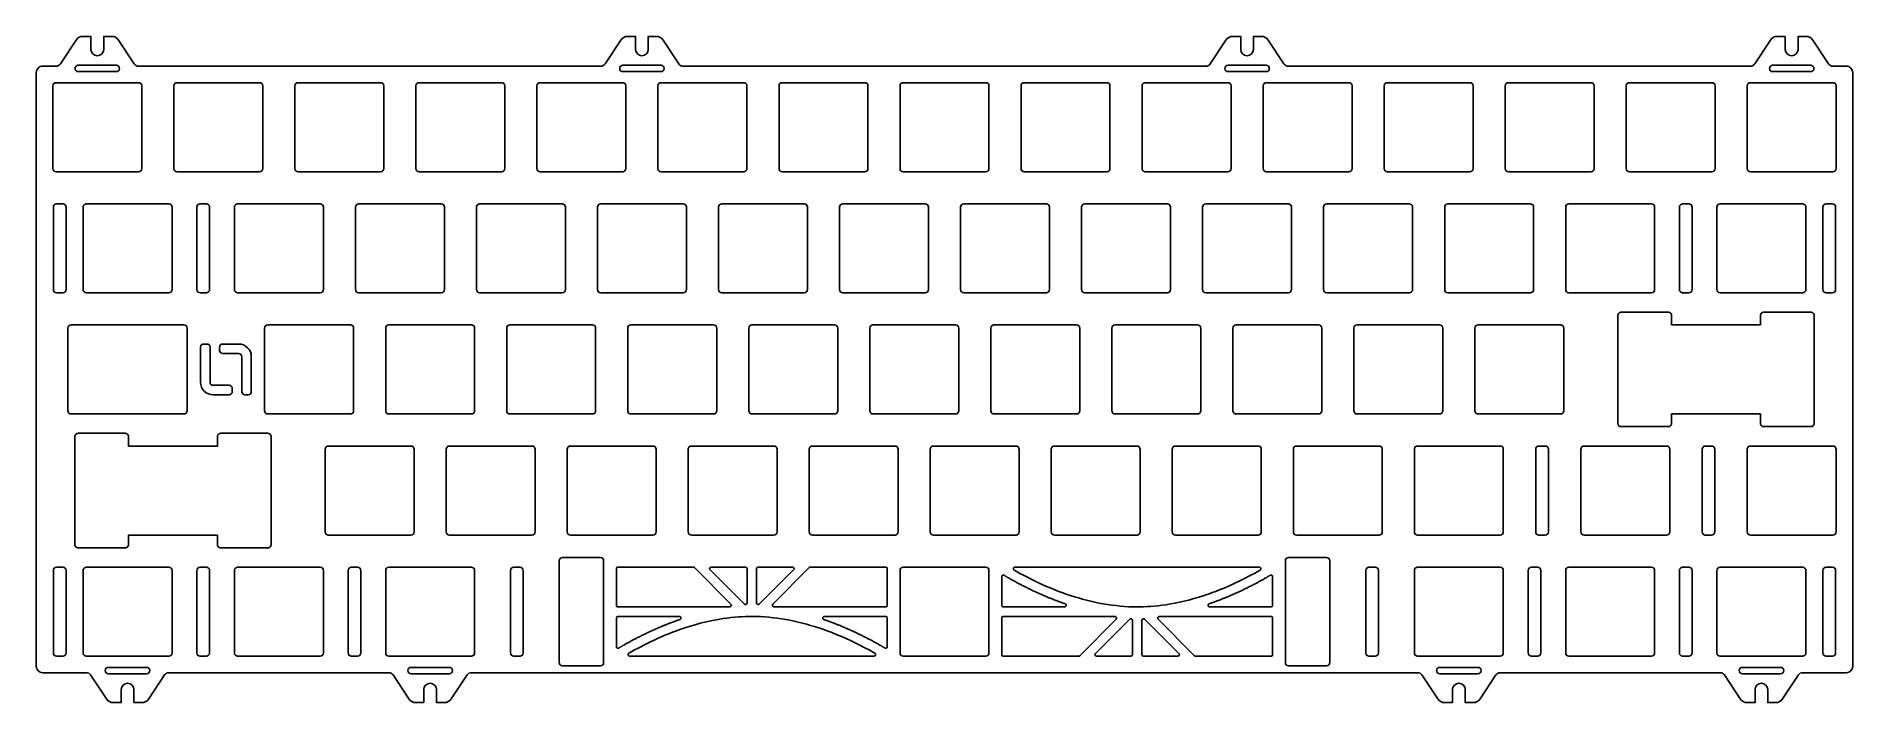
# Model space of a CAD drawing. Header units: millimetres. Extents: x -143 to 143, y -52 to 52.
import ezdxf

# ---------------------------------------------------------------- set-up
doc = ezdxf.new("R2010")
doc.units = ezdxf.units.MM
doc.layers.get('0').update_dxf_attribs({"linetype": 'CONTINUOUS'})

msp = doc.modelspace()

# ---------------------------------------------------------------- linework, layer by layer
for p, q in [((114.44, 7), (128.44, 7)), ((128.44, -7), (114.44, -7)), ((-128.44, -12.05), (-114.44, -12.05)), ((-114.44, -26.05), (-128.44, -26.05)), ((11.09, -31.1), (49.56, -31.1)), ((9, -37.1), (9, -32.6)), ((51.65, -32.6), (51.65, -37.1)), ((-51.65, -43.6), (-51.65, -39.1)), ((-51.4, -38.85), (-41.73, -38.85)), ((-18.92, -38.85), (-9.25, -38.85)), ((-9, -39.1), (-9, -43.6)), ((18.92, -37.35), (9.25, -37.35)), ((51.4, -37.35), (41.73, -37.35)), ((-11.09, -45.1), (-49.56, -45.1))]:
    msp.add_line(p, q)
for points in [[(132.35, 52.39), (131.11, 52.39, 0.251579), (130.02, 51.81), (127.54, 48.06, -0.25158), (126.87, 47.7), (54.1, 47.7, -0.25158), (53.43, 48.06), (50.95, 51.81, 0.251579), (49.87, 52.39), (48.63, 52.39), (48.63, 50.34, -1), (46.63, 50.34), (46.63, 52.39), (45.38, 52.39, 0.251579), (44.3, 51.81), (41.82, 48.06, -0.25158), (41.15, 47.7), (-41.15, 47.7, -0.25158), (-41.82, 48.06), (-44.3, 51.81, 0.251579), (-45.38, 52.39), (-46.62, 52.39), (-46.62, 50.34, -1), (-48.62, 50.34), (-48.62, 52.39), (-49.87, 52.39, 0.251579), (-50.95, 51.81), (-53.43, 48.06, -0.25158), (-54.1, 47.7), (-126.87, 47.7, -0.25158), (-127.54, 48.06), (-130.02, 51.81, 0.251579), (-131.11, 52.39), (-132.35, 52.39), (-132.35, 50.34, -1), (-134.35, 50.34), (-134.35, 52.39), (-135.59, 52.39, 0.251579), (-136.68, 51.81), (-139.16, 48.06, -0.25158), (-139.83, 47.7), (-141.95, 47.7, 0.414214), (-142.95, 46.7), (-142.95, -46.7, 0.414214), (-141.95, -47.7), (-135.08, -47.7, -0.25158), (-134.41, -48.06), (-131.91, -51.83, 0.251579), (-130.83, -52.41), (-129.59, -52.41), (-129.59, -50.36, -1), (-127.59, -50.36), (-127.59, -52.41), (-126.34, -52.41, 0.251579), (-125.26, -51.83), (-122.76, -48.06, -0.25158), (-122.1, -47.7), (-87.45, -47.7, -0.25158), (-86.79, -48.06), (-84.29, -51.83, 0.251579), (-83.21, -52.41), (-81.96, -52.41), (-81.96, -50.36, -1), (-79.96, -50.36), (-79.96, -52.41), (-78.72, -52.41, 0.251579), (-77.64, -51.83), (-75.14, -48.06, -0.25158), (-74.47, -47.7), (74.47, -47.7, -0.25158), (75.14, -48.06), (77.64, -51.83, 0.251579), (78.72, -52.41), (79.96, -52.41), (79.96, -50.36, -1), (81.96, -50.36), (81.96, -52.41), (83.21, -52.41, 0.251579), (84.29, -51.83), (86.79, -48.06, -0.25158), (87.45, -47.7), (122.1, -47.7, -0.25158), (122.76, -48.06), (125.26, -51.83, 0.251579), (126.34, -52.41), (127.59, -52.41), (127.59, -50.36, -1), (129.59, -50.36), (129.59, -52.41), (130.83, -52.41, 0.251579), (131.91, -51.83), (134.41, -48.06, -0.25158), (135.08, -47.7), (141.95, -47.7, 0.414214), (142.95, -46.7), (142.95, 46.7, 0.414214), (141.95, 47.7), (139.83, 47.7, -0.251579), (139.16, 48.06), (136.68, 51.81, 0.251579), (135.59, 52.39), (134.35, 52.39), (134.35, 50.34, -1), (132.35, 50.34)], [(-136.35, 47.84, 1), (-136.35, 46.84), (-130.35, 46.84, 1), (-130.35, 47.84)], [(-44.62, 46.84), (-50.62, 46.84, -1), (-50.62, 47.84), (-44.62, 47.84, -1)], [(50.63, 46.84), (44.63, 46.84, -1), (44.63, 47.84), (50.63, 47.84, -1)], [(130.35, 47.84, 1), (130.35, 46.84), (136.35, 46.84, 1), (136.35, 47.84)], [(-139.85, 45.1, 0.414214), (-140.35, 44.6), (-140.35, 31.6, 0.414214), (-139.85, 31.1), (-126.85, 31.1, 0.414214), (-126.35, 31.6), (-126.35, 44.6, 0.414214), (-126.85, 45.1)], [(-121.3, 31.6), (-121.3, 44.6, -0.414214), (-120.8, 45.1), (-107.8, 45.1, -0.414214), (-107.3, 44.6), (-107.3, 31.6, -0.414214), (-107.8, 31.1), (-120.8, 31.1, -0.414214)], [(-88.25, 44.6, 0.414214), (-88.75, 45.1), (-101.75, 45.1, 0.414214), (-102.25, 44.6), (-102.25, 31.6, 0.414214), (-101.75, 31.1), (-88.75, 31.1, 0.414214), (-88.25, 31.6)], [(-69.7, 31.1, 0.414214), (-69.2, 31.6), (-69.2, 44.6, 0.414214), (-69.7, 45.1), (-82.7, 45.1, 0.414214), (-83.2, 44.6), (-83.2, 31.6, 0.414214), (-82.7, 31.1)], [(-50.15, 44.6), (-50.15, 31.6, -0.414214), (-50.65, 31.1), (-63.65, 31.1, -0.414214), (-64.15, 31.6), (-64.15, 44.6, -0.414214), (-63.65, 45.1), (-50.65, 45.1, -0.414214)], [(-45.1, 31.6, 0.414214), (-44.6, 31.1), (-31.6, 31.1, 0.414214), (-31.1, 31.6), (-31.1, 44.6, 0.414214), (-31.6, 45.1), (-44.6, 45.1, 0.414214), (-45.1, 44.6)], [(-25.55, 45.1, 0.414214), (-26.05, 44.6), (-26.05, 31.6, 0.414214), (-25.55, 31.1), (-12.55, 31.1, 0.414214), (-12.05, 31.6), (-12.05, 44.6, 0.414214), (-12.55, 45.1)], [(-6.5, 45.1, 0.414214), (-7, 44.6), (-7, 31.6, 0.414214), (-6.5, 31.1), (6.5, 31.1, 0.414214), (7, 31.6), (7, 44.6, 0.414214), (6.5, 45.1)], [(12.05, 31.6), (12.05, 44.6, -0.414214), (12.55, 45.1), (25.55, 45.1, -0.414214), (26.05, 44.6), (26.05, 31.6, -0.414214), (25.55, 31.1), (12.55, 31.1, -0.414214)], [(31.6, 45.1), (44.6, 45.1, -0.414214), (45.1, 44.6), (45.1, 31.6, -0.414214), (44.6, 31.1), (31.6, 31.1, -0.414214), (31.1, 31.6), (31.1, 44.6, -0.414214)], [(50.65, 45.1, 0.414214), (50.15, 44.6), (50.15, 31.6, 0.414214), (50.65, 31.1), (63.65, 31.1, 0.414214), (64.15, 31.6), (64.15, 44.6, 0.414214), (63.65, 45.1)], [(82.7, 31.1), (69.7, 31.1, -0.414214), (69.2, 31.6), (69.2, 44.6, -0.414214), (69.7, 45.1), (82.7, 45.1, -0.414214), (83.2, 44.6), (83.2, 31.6, -0.414214)], [(101.75, 31.1, 0.414214), (102.25, 31.6), (102.25, 44.6, 0.414214), (101.75, 45.1), (88.75, 45.1, 0.414214), (88.25, 44.6), (88.25, 31.6, 0.414214), (88.75, 31.1)], [(107.3, 31.6, 0.414214), (107.8, 31.1), (120.8, 31.1, 0.414214), (121.3, 31.6), (121.3, 44.6, 0.414214), (120.8, 45.1), (107.8, 45.1, 0.414214), (107.3, 44.6)], [(140.35, 44.6, 0.414214), (139.85, 45.1), (126.85, 45.1, 0.414214), (126.35, 44.6), (126.35, 31.6, 0.414214), (126.85, 31.1), (139.85, 31.1, 0.414214), (140.35, 31.6)], [(-138.27, 25.55), (-138.27, 12.55, -0.414214), (-138.77, 12.05), (-139.77, 12.05, -0.414214), (-140.27, 12.55), (-140.27, 25.55, -0.414214), (-139.77, 26.05), (-138.77, 26.05, -0.414214)], [(-135.09, 26.05, 0.414214), (-135.59, 25.55), (-135.59, 12.55, 0.414214), (-135.09, 12.05), (-122.09, 12.05, 0.414214), (-121.59, 12.55), (-121.59, 25.55, 0.414214), (-122.09, 26.05)], [(-116.18, 12.05), (-117.18, 12.05, -0.414214), (-117.68, 12.55), (-117.68, 25.55, -0.414214), (-117.18, 26.05), (-116.18, 26.05, -0.414214), (-115.68, 25.55), (-115.68, 12.55, -0.414214)], [(-98.27, 12.05), (-111.27, 12.05, -0.414214), (-111.77, 12.55), (-111.77, 25.55, -0.414214), (-111.27, 26.05), (-98.27, 26.05, -0.414214), (-97.77, 25.55), (-97.77, 12.55, -0.414214)], [(-79.22, 12.05, 0.414214), (-78.72, 12.55), (-78.72, 25.55, 0.414214), (-79.22, 26.05), (-92.22, 26.05, 0.414214), (-92.72, 25.55), (-92.72, 12.55, 0.414214), (-92.22, 12.05)], [(-73.67, 12.55, 0.414214), (-73.17, 12.05), (-60.17, 12.05, 0.414214), (-59.67, 12.55), (-59.67, 25.55, 0.414214), (-60.17, 26.05), (-73.17, 26.05, 0.414214), (-73.67, 25.55)], [(-54.62, 12.55), (-54.62, 25.55, -0.414214), (-54.12, 26.05), (-41.12, 26.05, -0.414214), (-40.62, 25.55), (-40.62, 12.55, -0.414214), (-41.12, 12.05), (-54.12, 12.05, -0.414214)], [(-35.07, 26.05, 0.414214), (-35.57, 25.55), (-35.57, 12.55, 0.414214), (-35.07, 12.05), (-22.07, 12.05, 0.414214), (-21.57, 12.55), (-21.57, 25.55, 0.414214), (-22.07, 26.05)], [(-3.02, 12.05, 0.414214), (-2.52, 12.55), (-2.52, 25.55, 0.414214), (-3.02, 26.05), (-16.02, 26.05, 0.414214), (-16.52, 25.55), (-16.52, 12.55, 0.414214), (-16.02, 12.05)], [(2.53, 12.55, 0.414214), (3.03, 12.05), (16.03, 12.05, 0.414214), (16.53, 12.55), (16.53, 25.55, 0.414214), (16.03, 26.05), (3.03, 26.05, 0.414214), (2.53, 25.55)], [(35.08, 12.05), (22.08, 12.05, -0.414214), (21.58, 12.55), (21.58, 25.55, -0.414214), (22.08, 26.05), (35.08, 26.05, -0.414214), (35.58, 25.55), (35.58, 12.55, -0.414214)], [(41.13, 26.05), (54.13, 26.05, -0.414214), (54.63, 25.55), (54.63, 12.55, -0.414214), (54.13, 12.05), (41.13, 12.05, -0.414214), (40.63, 12.55), (40.63, 25.55, -0.414214)], [(73.18, 12.05), (60.18, 12.05, -0.414214), (59.68, 12.55), (59.68, 25.55, -0.414214), (60.18, 26.05), (73.18, 26.05, -0.414214), (73.68, 25.55), (73.68, 12.55, -0.414214)], [(78.73, 12.55, 0.414214), (79.23, 12.05), (92.23, 12.05, 0.414214), (92.73, 12.55), (92.73, 25.55, 0.414214), (92.23, 26.05), (79.23, 26.05, 0.414214), (78.73, 25.55)], [(111.28, 12.05), (98.28, 12.05, -0.414214), (97.78, 12.55), (97.78, 25.55, -0.414214), (98.28, 26.05), (111.28, 26.05, -0.414214), (111.78, 25.55), (111.78, 12.55, -0.414214)], [(117.68, 25.55), (117.68, 12.55, -0.414214), (117.18, 12.05), (116.18, 12.05, -0.414214), (115.68, 12.55), (115.68, 25.55, -0.414214), (116.18, 26.05), (117.18, 26.05, -0.414214)], [(135.09, 12.05, 0.414214), (135.59, 12.55), (135.59, 25.55, 0.414214), (135.09, 26.05), (122.09, 26.05, 0.414214), (121.59, 25.55), (121.59, 12.55, 0.414214), (122.09, 12.05)], [(140.27, 25.55, 0.414214), (139.77, 26.05), (138.77, 26.05, 0.414214), (138.27, 25.55), (138.27, 12.55, 0.414214), (138.77, 12.05), (139.77, 12.05, 0.414214), (140.27, 12.55)], [(-119.21, 6.5, 0.414214), (-119.71, 7), (-137.47, 7, 0.414214), (-137.97, 6.5), (-137.97, -6.5, 0.414214), (-137.47, -7), (-119.71, -7, 0.414214), (-119.21, -6.5)], [(-106.51, 7, 0.414214), (-107.01, 6.5), (-107.01, -6.5, 0.414214), (-106.51, -7), (-93.51, -7, 0.414214), (-93.01, -6.5), (-93.01, 6.5, 0.414214), (-93.51, 7)], [(-74.46, -7), (-87.46, -7, -0.414214), (-87.96, -6.5), (-87.96, 6.5, -0.414214), (-87.46, 7), (-74.46, 7, -0.414214), (-73.96, 6.5), (-73.96, -6.5, -0.414214)], [(-55.41, -7), (-68.41, -7, -0.414214), (-68.91, -6.5), (-68.91, 6.5, -0.414214), (-68.41, 7), (-55.41, 7, -0.414214), (-54.91, 6.5), (-54.91, -6.5, -0.414214)], [(-35.86, 6.5, 0.414214), (-36.36, 7), (-49.36, 7, 0.414214), (-49.86, 6.5), (-49.86, -6.5, 0.414214), (-49.36, -7), (-36.36, -7, 0.414214), (-35.86, -6.5)], [(-17.31, -7), (-30.31, -7, -0.414214), (-30.81, -6.5), (-30.81, 6.5, -0.414214), (-30.31, 7), (-17.31, 7, -0.414214), (-16.81, 6.5), (-16.81, -6.5, -0.414214)], [(1.74, -7), (-11.26, -7, -0.414214), (-11.76, -6.5), (-11.76, 6.5, -0.414214), (-11.26, 7), (1.74, 7, -0.414214), (2.24, 6.5), (2.24, -6.5, -0.414214)], [(7.29, -6.5, 0.414214), (7.79, -7), (20.79, -7, 0.414214), (21.29, -6.5), (21.29, 6.5, 0.414214), (20.79, 7), (7.79, 7, 0.414214), (7.29, 6.5)], [(26.84, 7, 0.414214), (26.34, 6.5), (26.34, -6.5, 0.414214), (26.84, -7), (39.84, -7, 0.414214), (40.34, -6.5), (40.34, 6.5, 0.414214), (39.84, 7)], [(45.89, 7), (58.89, 7, -0.414214), (59.39, 6.5), (59.39, -6.5, -0.414214), (58.89, -7), (45.89, -7, -0.414214), (45.39, -6.5), (45.39, 6.5, -0.414214)], [(77.94, -7), (64.94, -7, -0.414214), (64.44, -6.5), (64.44, 6.5, -0.414214), (64.94, 7), (77.94, 7, -0.414214), (78.44, 6.5), (78.44, -6.5, -0.414214)], [(83.99, 7, 0.414214), (83.49, 6.5), (83.49, -6.5, 0.414214), (83.99, -7), (96.99, -7, 0.414214), (97.49, -6.5), (97.49, 6.5, 0.414214), (96.99, 7)], [(-112.61, -4, 0.414214), (-112.11, -3.5), (-112.11, -3, 0.414214), (-112.61, -2.5), (-115.11, -2.5, -0.414214), (-115.61, -2), (-115.61, 3.5, 0.414214), (-116.11, 4), (-116.61, 4, 0.414214), (-117.11, 3.5), (-117.11, -2, 0.414214), (-115.11, -4)], [(-109.61, -4), (-110.11, -4, -0.414214), (-110.61, -3.5), (-110.61, 2, 0.414214), (-111.11, 2.5), (-113.61, 2.5, -0.414214), (-114.11, 3), (-114.11, 3.5, -0.414214), (-113.61, 4), (-111.11, 4, -0.414214), (-109.11, 2), (-109.11, -3.5, -0.414214)], [(-97.49, -25.55), (-97.49, -12.55, -0.414214), (-96.99, -12.05), (-83.99, -12.05, -0.414214), (-83.49, -12.55), (-83.49, -25.55, -0.414214), (-83.99, -26.05), (-96.99, -26.05, -0.414214)], [(-64.94, -26.05, 0.414214), (-64.44, -25.55), (-64.44, -12.55, 0.414214), (-64.94, -12.05), (-77.94, -12.05, 0.414214), (-78.44, -12.55), (-78.44, -25.55, 0.414214), (-77.94, -26.05)], [(-45.39, -12.55, 0.414214), (-45.89, -12.05), (-58.89, -12.05, 0.414214), (-59.39, -12.55), (-59.39, -25.55, 0.414214), (-58.89, -26.05), (-45.89, -26.05, 0.414214), (-45.39, -25.55)], [(-39.84, -12.05), (-26.84, -12.05, -0.414214), (-26.34, -12.55), (-26.34, -25.55, -0.414214), (-26.84, -26.05), (-39.84, -26.05, -0.414214), (-40.34, -25.55), (-40.34, -12.55, -0.414214)], [(-20.79, -12.05), (-7.79, -12.05, -0.414214), (-7.29, -12.55), (-7.29, -25.55, -0.414214), (-7.79, -26.05), (-20.79, -26.05, -0.414214), (-21.29, -25.55), (-21.29, -12.55, -0.414214)], [(11.26, -26.05), (-1.74, -26.05, -0.414214), (-2.24, -25.55), (-2.24, -12.55, -0.414214), (-1.74, -12.05), (11.26, -12.05, -0.414214), (11.76, -12.55), (11.76, -25.55, -0.414214)], [(30.81, -12.55, 0.414214), (30.31, -12.05), (17.31, -12.05, 0.414214), (16.81, -12.55), (16.81, -25.55, 0.414214), (17.31, -26.05), (30.31, -26.05, 0.414214), (30.81, -25.55)], [(49.36, -26.05, 0.414214), (49.86, -25.55), (49.86, -12.55, 0.414214), (49.36, -12.05), (36.36, -12.05, 0.414214), (35.86, -12.55), (35.86, -25.55, 0.414214), (36.36, -26.05)], [(55.41, -12.05, 0.414214), (54.91, -12.55), (54.91, -25.55, 0.414214), (55.41, -26.05), (68.41, -26.05, 0.414214), (68.91, -25.55), (68.91, -12.55, 0.414214), (68.41, -12.05)], [(87.96, -12.55), (87.96, -25.55, -0.414214), (87.46, -26.05), (74.46, -26.05, -0.414214), (73.96, -25.55), (73.96, -12.55, -0.414214), (74.46, -12.05), (87.46, -12.05, -0.414214)], [(95.06, -12.55, 0.414214), (94.56, -12.05), (93.56, -12.05, 0.414214), (93.06, -12.55), (93.06, -25.55, 0.414214), (93.56, -26.05), (94.56, -26.05, 0.414214), (95.06, -25.55)], [(100.66, -12.05, 0.414214), (100.16, -12.55), (100.16, -25.55, 0.414214), (100.66, -26.05), (113.66, -26.05, 0.414214), (114.16, -25.55), (114.16, -12.55, 0.414214), (113.66, -12.05)], [(121.25, -12.55, 0.414214), (120.75, -12.05), (119.75, -12.05, 0.414214), (119.25, -12.55), (119.25, -25.55, 0.414214), (119.75, -26.05), (120.75, -26.05, 0.414214), (121.25, -25.55)], [(140.35, -12.55, 0.414214), (139.85, -12.05), (126.85, -12.05, 0.414214), (126.35, -12.55), (126.35, -25.55, 0.414214), (126.85, -26.05), (139.85, -26.05, 0.414214), (140.35, -25.55)], [(-140.27, -44.6), (-140.27, -31.6, -0.414214), (-139.77, -31.1), (-138.77, -31.1, -0.414214), (-138.27, -31.6), (-138.27, -44.6, -0.414214), (-138.77, -45.1), (-139.77, -45.1, -0.414214)], [(-135.09, -31.1, 0.414214), (-135.59, -31.6), (-135.59, -44.6, 0.414214), (-135.09, -45.1), (-122.09, -45.1, 0.414214), (-121.59, -44.6), (-121.59, -31.6, 0.414214), (-122.09, -31.1)], [(-117.18, -31.1, 0.414214), (-117.68, -31.6), (-117.68, -44.6, 0.414214), (-117.18, -45.1), (-116.18, -45.1, 0.414214), (-115.68, -44.6), (-115.68, -31.6, 0.414214), (-116.18, -31.1)], [(-98.27, -45.1), (-111.27, -45.1, -0.414214), (-111.77, -44.6), (-111.77, -31.6, -0.414214), (-111.27, -31.1), (-98.27, -31.1, -0.414214), (-97.77, -31.6), (-97.77, -44.6, -0.414214)], [(-93.37, -31.1, 0.414214), (-93.87, -31.6), (-93.87, -44.6, 0.414214), (-93.37, -45.1), (-92.37, -45.1, 0.414214), (-91.87, -44.6), (-91.87, -31.6, 0.414214), (-92.37, -31.1)], [(-87.46, -31.1, 0.414214), (-87.96, -31.6), (-87.96, -44.6, 0.414214), (-87.46, -45.1), (-74.46, -45.1, 0.414214), (-73.96, -44.6), (-73.96, -31.6, 0.414214), (-74.46, -31.1)], [(-66.81, -45.1), (-67.81, -45.1, -0.414214), (-68.31, -44.6), (-68.31, -31.6, -0.414214), (-67.81, -31.1), (-66.81, -31.1, -0.414214), (-66.31, -31.6), (-66.31, -44.6, -0.414214)], [(-54.15, -46.6), (-60.15, -46.6, -0.414214), (-60.65, -46.1), (-60.65, -30.1, -0.414214), (-60.15, -29.6), (-54.15, -29.6, -0.414214), (-53.65, -30.1), (-53.65, -46.1, -0.414214)], [(-33.8, -37.35), (-51.4, -37.35, -0.414214), (-51.65, -37.1), (-51.65, -31.35, -0.414214), (-51.4, -31.1), (-39.55, -31.1, -0.198912), (-39.37, -31.17), (-33.62, -36.92, -0.668179)], [(-31.5, -36.92), (-36.9, -31.53, -0.668179), (-36.72, -31.1), (-31.32, -31.1, -0.414214), (-31.07, -31.35), (-31.07, -36.75, -0.668179)], [(-29.57, -36.75), (-29.57, -31.35, -0.414214), (-29.32, -31.1), (-23.93, -31.1, -0.668179), (-23.75, -31.53), (-29.15, -36.92, -0.668179)], [(-21.1, -31.1), (-9.25, -31.1, -0.414214), (-9, -31.35), (-9, -37.1, -0.414214), (-9.25, -37.35), (-26.85, -37.35, -0.668179), (-27.03, -36.92), (-21.28, -31.17, -0.198912)], [(6.5, -45.1), (-6.5, -45.1, -0.414214), (-7, -44.6), (-7, -31.6, -0.414214), (-6.5, -31.1), (6.5, -31.1, -0.414214), (7, -31.6), (7, -44.6, -0.414214)], [(54.15, -29.6), (60.15, -29.6, -0.414214), (60.65, -30.1), (60.65, -46.1, -0.414214), (60.15, -46.6), (54.15, -46.6, -0.414214), (53.65, -46.1), (53.65, -30.1, -0.414214)], [(68.31, -31.6, 0.414214), (67.81, -31.1), (66.81, -31.1, 0.414214), (66.31, -31.6), (66.31, -44.6, 0.414214), (66.81, -45.1), (67.81, -45.1, 0.414214), (68.31, -44.6)], [(87.46, -45.1, 0.414214), (87.96, -44.6), (87.96, -31.6, 0.414214), (87.46, -31.1), (74.46, -31.1, 0.414214), (73.96, -31.6), (73.96, -44.6, 0.414214), (74.46, -45.1)], [(93.87, -31.6), (93.87, -44.6, -0.414214), (93.37, -45.1), (92.37, -45.1, -0.414214), (91.87, -44.6), (91.87, -31.6, -0.414214), (92.37, -31.1), (93.37, -31.1, -0.414214)], [(111.78, -31.6), (111.78, -44.6, -0.414214), (111.28, -45.1), (98.28, -45.1, -0.414214), (97.78, -44.6), (97.78, -31.6, -0.414214), (98.28, -31.1), (111.28, -31.1, -0.414214)], [(117.68, -31.6), (117.68, -44.6, -0.414214), (117.18, -45.1), (116.18, -45.1, -0.414214), (115.68, -44.6), (115.68, -31.6, -0.414214), (116.18, -31.1), (117.18, -31.1, -0.414214)], [(121.59, -44.6), (121.59, -31.6, -0.414214), (122.09, -31.1), (135.09, -31.1, -0.414214), (135.59, -31.6), (135.59, -44.6, -0.414214), (135.09, -45.1), (122.09, -45.1, -0.414214)], [(139.77, -45.1, 0.414214), (140.27, -44.6), (140.27, -31.6, 0.414214), (139.77, -31.1), (138.77, -31.1, 0.414214), (138.27, -31.6), (138.27, -44.6, 0.414214), (138.77, -45.1)], [(21.1, -45.1), (9.25, -45.1, -0.414214), (9, -44.85), (9, -39.1, -0.414214), (9.25, -38.85), (26.85, -38.85, -0.668179), (27.03, -39.28), (21.28, -45.03, -0.198912)], [(29.58, -39.45), (29.58, -44.85, -0.414214), (29.33, -45.1), (23.93, -45.1, -0.668179), (23.75, -44.67), (29.15, -39.28, -0.668179)], [(36.72, -45.1), (31.33, -45.1, -0.414214), (31.08, -44.85), (31.08, -39.45, -0.668179), (31.5, -39.28), (36.9, -44.67, -0.668179)], [(39.37, -45.03), (33.62, -39.28, -0.668179), (33.8, -38.85), (51.4, -38.85, -0.414214), (51.65, -39.1), (51.65, -44.85, -0.414214), (51.4, -45.1), (39.55, -45.1, -0.198912)], [(-131.59, -46.86, 1), (-131.59, -47.86), (-125.59, -47.86, 1), (-125.59, -46.86)], [(-77.96, -47.86, 1), (-77.96, -46.86), (-83.96, -46.86, 1), (-83.96, -47.86)], [(83.96, -47.86), (77.96, -47.86, -1), (77.96, -46.86), (83.96, -46.86, -1)], [(125.59, -46.86), (131.59, -46.86, -1), (131.59, -47.86), (125.59, -47.86, -1)]]:
    msp.add_lwpolyline(points, format="xyb", close=True)
for centre, start, end in [((9.25, -37.1), 180, 270), ((51.4, -37.1), -90, 0), ((-51.4, -39.1), 90, 180), ((-9.25, -39.1), 0, 90)]:
    msp.add_arc(centre, 0.25, start, end)
for points, degree, knots in [([(114.29, -8.85), (114.23, -8.93), (114.13, -8.98), (114.03, -9), (113.94, -9), (112.08, -9), (110.22, -9), (108.36, -9), (106.5, -9), (106.42, -9), (106.32, -8.98), (106.23, -8.93), (106.15, -8.85), (106.08, -8.78), (106.03, -8.69), (106, -8.59), (106, -8.5), (106, -4.25), (106, 0), (106, 4.25), (106, 8.5), (106, 8.59), (106.03, 8.69), (106.08, 8.78), (106.15, 8.85)], 4, [-493.942, -493.942, -493.942, -493.942, -493.942, -493.549, -493.549, -493.549, -493.549, -492.549, -492.549, -492.549, -492.549, -492.156, -492.156, -492.156, -492.156, -491.764, -491.764, -491.764, -491.764, -474.764, -474.764, -474.764, -474.764, -474.371, -474.371, -474.371, -474.371, -474.371]), ([(106.15, 8.85), (106.23, 8.92), (106.32, 8.97), (106.42, 9), (106.5, 9), (108.36, 9), (110.22, 9), (112.08, 9), (113.94, 9), (114.03, 9), (114.13, 8.97), (114.23, 8.92), (114.29, 8.85)], 4, [-474.371, -474.371, -474.371, -474.371, -474.371, -473.978, -473.978, -473.978, -473.978, -472.978, -472.978, -472.978, -472.978, -472.586, -472.586, -472.586, -472.586, -472.586]), ([(114.29, 8.85), (114.37, 8.78), (114.42, 8.69), (114.44, 8.59), (114.44, 8.5), (114.44, 8.12), (114.44, 7.75), (114.44, 7.37), (114.44, 7)], 4, [-472.586, -472.586, -472.586, -472.586, -472.586, -472.193, -472.193, -472.193, -472.193, -470.693, -470.693, -470.693, -470.693, -470.693]), ([(128.44, 7), (128.44, 7.37), (128.44, 7.75), (128.44, 8.12), (128.44, 8.5), (128.44, 8.59), (128.47, 8.69), (128.52, 8.78), (128.59, 8.85)], 4, [-521.976, -521.976, -521.976, -521.976, -521.976, -520.476, -520.476, -520.476, -520.476, -520.083, -520.083, -520.083, -520.083, -520.083]), ([(128.59, 8.85), (128.66, 8.92), (128.75, 8.97), (128.85, 9), (128.94, 9), (130.8, 9), (132.66, 9), (134.52, 9), (136.38, 9), (136.47, 9), (136.57, 8.97), (136.66, 8.92), (136.73, 8.85)], 4, [-520.083, -520.083, -520.083, -520.083, -520.083, -519.691, -519.691, -519.691, -519.691, -518.691, -518.691, -518.691, -518.691, -518.298, -518.298, -518.298, -518.298, -518.298]), ([(136.73, 8.85), (136.81, 8.78), (136.86, 8.69), (136.88, 8.59), (136.88, 8.5), (136.88, 4.25), (136.88, 0), (136.88, -4.25), (136.88, -8.5), (136.88, -8.59), (136.86, -8.69), (136.81, -8.78), (136.73, -8.85), (136.66, -8.93), (136.57, -8.98), (136.47, -9), (136.38, -9), (134.52, -9), (132.66, -9), (130.8, -9), (128.94, -9), (128.85, -9), (128.75, -8.98), (128.66, -8.93), (128.59, -8.85)], 4, [-518.298, -518.298, -518.298, -518.298, -518.298, -517.905, -517.905, -517.905, -517.905, -500.905, -500.905, -500.905, -500.905, -500.513, -500.513, -500.513, -500.513, -500.12, -500.12, -500.12, -500.12, -499.12, -499.12, -499.12, -499.12, -498.727, -498.727, -498.727, -498.727, -498.727]), ([(114.44, -7), (114.44, -7.38), (114.44, -7.75), (114.44, -8.13), (114.44, -8.5), (114.44, -8.59), (114.42, -8.69), (114.37, -8.78), (114.29, -8.85)], 4, [-495.834, -495.834, -495.834, -495.834, -495.834, -494.334, -494.334, -494.334, -494.334, -493.942, -493.942, -493.942, -493.942, -493.942]), ([(128.59, -8.85), (128.52, -8.78), (128.47, -8.69), (128.44, -8.59), (128.44, -8.5), (128.44, -8.13), (128.44, -7.75), (128.44, -7.38), (128.44, -7)], 4, [-498.727, -498.727, -498.727, -498.727, -498.727, -498.334, -498.334, -498.334, -498.334, -496.834, -496.834, -496.834, -496.834, -496.834]), ([(-128.59, -27.9), (-128.66, -27.98), (-128.75, -28.03), (-128.85, -28.05), (-128.94, -28.05), (-130.8, -28.05), (-132.66, -28.05), (-134.52, -28.05), (-136.38, -28.05), (-136.47, -28.05), (-136.56, -28.03), (-136.66, -27.98), (-136.73, -27.9), (-136.81, -27.83), (-136.86, -27.74), (-136.88, -27.64), (-136.88, -27.55), (-136.88, -23.3), (-136.88, -19.05), (-136.88, -14.8), (-136.88, -10.55), (-136.88, -10.46), (-136.86, -10.36), (-136.81, -10.27), (-136.73, -10.2)], 4, [-493.942, -493.942, -493.942, -493.942, -493.942, -493.549, -493.549, -493.549, -493.549, -492.549, -492.549, -492.549, -492.549, -492.156, -492.156, -492.156, -492.156, -491.764, -491.764, -491.764, -491.764, -474.764, -474.764, -474.764, -474.764, -474.371, -474.371, -474.371, -474.371, -474.371]), ([(-136.73, -10.2), (-136.66, -10.13), (-136.56, -10.08), (-136.47, -10.05), (-136.38, -10.05), (-134.52, -10.05), (-132.66, -10.05), (-130.8, -10.05), (-128.94, -10.05), (-128.85, -10.05), (-128.75, -10.08), (-128.66, -10.13), (-128.59, -10.2)], 4, [-474.371, -474.371, -474.371, -474.371, -474.371, -473.978, -473.978, -473.978, -473.978, -472.978, -472.978, -472.978, -472.978, -472.586, -472.586, -472.586, -472.586, -472.586]), ([(-128.59, -10.2), (-128.52, -10.27), (-128.47, -10.36), (-128.44, -10.46), (-128.44, -10.55), (-128.44, -10.93), (-128.44, -11.3), (-128.44, -11.68), (-128.44, -12.05)], 4, [-472.586, -472.586, -472.586, -472.586, -472.586, -472.193, -472.193, -472.193, -472.193, -470.693, -470.693, -470.693, -470.693, -470.693]), ([(-114.44, -12.05), (-114.44, -11.68), (-114.44, -11.3), (-114.44, -10.93), (-114.44, -10.55), (-114.44, -10.46), (-114.42, -10.36), (-114.37, -10.27), (-114.29, -10.2)], 4, [-521.976, -521.976, -521.976, -521.976, -521.976, -520.476, -520.476, -520.476, -520.476, -520.083, -520.083, -520.083, -520.083, -520.083]), ([(-114.29, -10.2), (-114.23, -10.13), (-114.13, -10.08), (-114.03, -10.05), (-113.94, -10.05), (-112.08, -10.05), (-110.22, -10.05), (-108.36, -10.05), (-106.5, -10.05), (-106.41, -10.05), (-106.32, -10.08), (-106.23, -10.13), (-106.15, -10.2)], 4, [-520.083, -520.083, -520.083, -520.083, -520.083, -519.691, -519.691, -519.691, -519.691, -518.691, -518.691, -518.691, -518.691, -518.298, -518.298, -518.298, -518.298, -518.298]), ([(-106.15, -10.2), (-106.08, -10.27), (-106.03, -10.36), (-106, -10.46), (-106, -10.55), (-106, -14.8), (-106, -19.05), (-106, -23.3), (-106, -27.55), (-106, -27.64), (-106.03, -27.74), (-106.08, -27.83), (-106.15, -27.9), (-106.23, -27.98), (-106.32, -28.03), (-106.41, -28.05), (-106.5, -28.05), (-108.36, -28.05), (-110.22, -28.05), (-112.08, -28.05), (-113.94, -28.05), (-114.03, -28.05), (-114.13, -28.03), (-114.23, -27.98), (-114.29, -27.9)], 4, [-518.298, -518.298, -518.298, -518.298, -518.298, -517.905, -517.905, -517.905, -517.905, -500.905, -500.905, -500.905, -500.905, -500.513, -500.513, -500.513, -500.513, -500.12, -500.12, -500.12, -500.12, -499.12, -499.12, -499.12, -499.12, -498.727, -498.727, -498.727, -498.727, -498.727]), ([(-128.44, -26.05), (-128.44, -26.43), (-128.44, -26.8), (-128.44, -27.18), (-128.44, -27.55), (-128.44, -27.64), (-128.47, -27.74), (-128.52, -27.83), (-128.59, -27.9)], 4, [-495.834, -495.834, -495.834, -495.834, -495.834, -494.334, -494.334, -494.334, -494.334, -493.942, -493.942, -493.942, -493.942, -493.942]), ([(-114.29, -27.9), (-114.37, -27.83), (-114.42, -27.74), (-114.44, -27.64), (-114.44, -27.55), (-114.44, -27.18), (-114.44, -26.8), (-114.44, -26.43), (-114.44, -26.05)], 4, [-498.727, -498.727, -498.727, -498.727, -498.727, -498.334, -498.334, -498.334, -498.334, -496.834, -496.834, -496.834, -496.834, -496.834]), ([(11.09, -31.1), (11.06, -31.1), (11.03, -31.11), (10.97, -31.13), (10.94, -31.15), (10.89, -31.19), (10.87, -31.22), (10.85, -31.28), (10.84, -31.31), (10.84, -31.38), (10.85, -31.41), (10.87, -31.47), (10.88, -31.49), (10.92, -31.54), (10.94, -31.55), (10.97, -31.57)], 3, [0, 0, 0, 0, 0.00976611, 0.00976611, 0.01953222, 0.01953222, 0.02929834, 0.02929834, 0.03906445, 0.03906445, 0.04883056, 0.04883056, 0.05735446, 0.05735446, 0.06587837, 0.06587837, 0.06587837, 0.06587837]), ([(49.68, -31.57), (49.71, -31.55), (49.73, -31.53), (49.78, -31.48), (49.79, -31.45), (49.81, -31.39), (49.81, -31.35), (49.8, -31.29), (49.79, -31.26), (49.76, -31.2), (49.74, -31.18), (49.69, -31.14), (49.67, -31.12), (49.62, -31.1), (49.59, -31.1), (49.56, -31.1)], 3, [0, 0, 0, 0, 0.00976611, 0.00976611, 0.01953222, 0.01953222, 0.02929834, 0.02929834, 0.03906445, 0.03906445, 0.04883056, 0.04883056, 0.05735132, 0.05735132, 0.06587208, 0.06587208, 0.06587208, 0.06587208]), ([(9.38, -32.38), (9.35, -32.37), (9.32, -32.35), (9.25, -32.35), (9.22, -32.35), (9.16, -32.36), (9.13, -32.38), (9.07, -32.42), (9.05, -32.44), (9.02, -32.49), (9.02, -32.51), (9, -32.55), (9, -32.58), (9, -32.6)], 3, [0, 0, 0, 0, 0.00976611, 0.00976611, 0.01953222, 0.01953222, 0.02929834, 0.02929834, 0.03906445, 0.03906445, 0.04586184, 0.04586184, 0.05265924, 0.05265924, 0.05265924, 0.05265924]), ([(9.38, -32.38), (10.15, -32.84), (11.78, -33.75), (13.71, -34.74), (15.63, -35.61), (17.56, -36.36), (18.7, -36.76), (19, -36.86)], 5, [-0.9911759, -0.9911759, -0.9911759, -0.9911759, -0.9911759, -0.9911759, -0.9, -0.8, -0.765612, -0.765612, -0.765612, -0.765612, -0.765612, -0.765612]), ([(30.33, -37.35), (26.72, -37.34), (23.21, -36.68), (16.24, -34.37), (13.3, -32.89), (10.97, -31.57)], 3, [-1.556794, -1.556794, -1.556794, -1.556794, -0.891112, -0.891112, -0.19821, -0.19821, -0.19821, -0.19821]), ([(30.33, -37.35), (32.91, -37.35), (36.44, -37.02), (44.41, -34.38), (47.33, -32.9), (49.68, -31.57)], 3, [0, 0, 0, 0, 0.774005, 0.774005, 1.395985, 1.395985, 1.395985, 1.395985]), ([(41.65, -36.86), (41.95, -36.76), (43.09, -36.36), (45.02, -35.61), (46.94, -34.74), (48.87, -33.75), (50.5, -32.84), (51.27, -32.38)], 5, [-0.234388, -0.234388, -0.234388, -0.234388, -0.234388, -0.234388, -0.2, -0.1, -0.0088241, -0.0088241, -0.0088241, -0.0088241, -0.0088241, -0.0088241]), ([(51.65, -32.6), (51.65, -32.57), (51.64, -32.53), (51.62, -32.47), (51.6, -32.45), (51.56, -32.4), (51.53, -32.38), (51.47, -32.36), (51.44, -32.35), (51.38, -32.35), (51.36, -32.35), (51.31, -32.36), (51.29, -32.37), (51.27, -32.38)], 3, [0, 0, 0, 0, 0.00976611, 0.00976611, 0.01953222, 0.01953222, 0.02929834, 0.02929834, 0.03906445, 0.03906445, 0.04586184, 0.04586184, 0.05265924, 0.05265924, 0.05265924, 0.05265924]), ([(18.92, -37.35), (18.95, -37.35), (18.98, -37.34), (19.04, -37.32), (19.07, -37.3), (19.11, -37.26), (19.13, -37.23), (19.16, -37.17), (19.17, -37.14), (19.17, -37.07), (19.16, -37.04), (19.14, -36.98), (19.12, -36.95), (19.08, -36.91), (19.07, -36.9), (19.03, -36.88), (19.02, -36.87), (19, -36.86)], 3, [0, 0, 0, 0, 0.00976611, 0.00976611, 0.01953222, 0.01953222, 0.02929834, 0.02929834, 0.03906445, 0.03906445, 0.04883056, 0.04883056, 0.05859667, 0.05859667, 0.06455776, 0.06455776, 0.07051884, 0.07051884, 0.07051884, 0.07051884]), ([(41.65, -36.86), (41.62, -36.87), (41.59, -36.89), (41.55, -36.93), (41.52, -36.96), (41.5, -37.02), (41.49, -37.05), (41.48, -37.11), (41.49, -37.15), (41.51, -37.21), (41.52, -37.24), (41.56, -37.29), (41.59, -37.31), (41.64, -37.33), (41.66, -37.34), (41.69, -37.35), (41.71, -37.35), (41.73, -37.35)], 3, [0, 0, 0, 0, 0.00976611, 0.00976611, 0.01953222, 0.01953222, 0.02929834, 0.02929834, 0.03906445, 0.03906445, 0.04883056, 0.04883056, 0.05859667, 0.05859667, 0.06455776, 0.06455776, 0.07051884, 0.07051884, 0.07051884, 0.07051884]), ([(-41.65, -39.34), (-41.95, -39.44), (-43.09, -39.84), (-45.02, -40.59), (-46.94, -41.46), (-48.87, -42.45), (-50.5, -43.36), (-51.27, -43.82)], 5, [-0.234388, -0.234388, -0.234388, -0.234388, -0.234388, -0.234388, -0.2, -0.1, -0.0088241, -0.0088241, -0.0088241, -0.0088241, -0.0088241, -0.0088241]), ([(-30.32, -38.85), (-32.91, -38.85), (-36.44, -39.18), (-44.41, -41.82), (-47.33, -43.3), (-49.68, -44.63)], 3, [0, 0, 0, 0, 0.774005, 0.774005, 1.395985, 1.395985, 1.395985, 1.395985]), ([(-41.65, -39.34), (-41.62, -39.33), (-41.59, -39.31), (-41.55, -39.27), (-41.52, -39.24), (-41.5, -39.18), (-41.49, -39.15), (-41.48, -39.09), (-41.49, -39.05), (-41.51, -38.99), (-41.52, -38.96), (-41.56, -38.91), (-41.59, -38.89), (-41.64, -38.87), (-41.66, -38.86), (-41.69, -38.85), (-41.71, -38.85), (-41.73, -38.85)], 3, [0, 0, 0, 0, 0.00976611, 0.00976611, 0.01953222, 0.01953222, 0.02929834, 0.02929834, 0.03906445, 0.03906445, 0.04883056, 0.04883056, 0.05859667, 0.05859667, 0.06455776, 0.06455776, 0.07051884, 0.07051884, 0.07051884, 0.07051884]), ([(-30.32, -38.85), (-26.72, -38.86), (-23.21, -39.52), (-16.24, -41.83), (-13.3, -43.31), (-10.97, -44.63)], 3, [-1.556794, -1.556794, -1.556794, -1.556794, -0.891112, -0.891112, -0.19821, -0.19821, -0.19821, -0.19821]), ([(-18.92, -38.85), (-18.95, -38.85), (-18.98, -38.86), (-19.04, -38.88), (-19.07, -38.9), (-19.11, -38.94), (-19.13, -38.97), (-19.16, -39.03), (-19.17, -39.06), (-19.17, -39.13), (-19.16, -39.16), (-19.14, -39.22), (-19.12, -39.25), (-19.08, -39.29), (-19.07, -39.3), (-19.03, -39.32), (-19.02, -39.33), (-19, -39.34)], 3, [0, 0, 0, 0, 0.00976611, 0.00976611, 0.01953222, 0.01953222, 0.02929834, 0.02929834, 0.03906445, 0.03906445, 0.04883056, 0.04883056, 0.05859667, 0.05859667, 0.06455776, 0.06455776, 0.07051884, 0.07051884, 0.07051884, 0.07051884]), ([(-9.38, -43.82), (-10.15, -43.36), (-11.78, -42.45), (-13.71, -41.46), (-15.63, -40.59), (-17.56, -39.84), (-18.7, -39.44), (-19, -39.34)], 5, [-0.9911759, -0.9911759, -0.9911759, -0.9911759, -0.9911759, -0.9911759, -0.9, -0.8, -0.765612, -0.765612, -0.765612, -0.765612, -0.765612, -0.765612]), ([(-51.65, -43.6), (-51.65, -43.63), (-51.64, -43.67), (-51.62, -43.73), (-51.6, -43.75), (-51.56, -43.8), (-51.53, -43.82), (-51.47, -43.84), (-51.44, -43.85), (-51.38, -43.85), (-51.36, -43.85), (-51.31, -43.84), (-51.29, -43.83), (-51.27, -43.82)], 3, [0, 0, 0, 0, 0.00976611, 0.00976611, 0.01953222, 0.01953222, 0.02929834, 0.02929834, 0.03906445, 0.03906445, 0.04586184, 0.04586184, 0.05265924, 0.05265924, 0.05265924, 0.05265924]), ([(-49.68, -44.63), (-49.71, -44.65), (-49.73, -44.67), (-49.78, -44.72), (-49.79, -44.75), (-49.81, -44.81), (-49.81, -44.85), (-49.8, -44.91), (-49.79, -44.94), (-49.76, -45), (-49.74, -45.02), (-49.69, -45.06), (-49.67, -45.08), (-49.62, -45.1), (-49.59, -45.1), (-49.56, -45.1)], 3, [0, 0, 0, 0, 0.00976611, 0.00976611, 0.01953222, 0.01953222, 0.02929834, 0.02929834, 0.03906445, 0.03906445, 0.04883056, 0.04883056, 0.05735132, 0.05735132, 0.06587208, 0.06587208, 0.06587208, 0.06587208]), ([(-11.09, -45.1), (-11.06, -45.1), (-11.03, -45.09), (-10.97, -45.07), (-10.94, -45.05), (-10.89, -45.01), (-10.87, -44.98), (-10.85, -44.92), (-10.84, -44.89), (-10.84, -44.82), (-10.85, -44.79), (-10.87, -44.73), (-10.88, -44.71), (-10.92, -44.66), (-10.94, -44.65), (-10.97, -44.63)], 3, [0, 0, 0, 0, 0.00976611, 0.00976611, 0.01953222, 0.01953222, 0.02929834, 0.02929834, 0.03906445, 0.03906445, 0.04883056, 0.04883056, 0.05735446, 0.05735446, 0.06587837, 0.06587837, 0.06587837, 0.06587837]), ([(-9.38, -43.82), (-9.35, -43.83), (-9.32, -43.85), (-9.25, -43.85), (-9.22, -43.85), (-9.16, -43.84), (-9.13, -43.82), (-9.07, -43.78), (-9.05, -43.76), (-9.02, -43.71), (-9.02, -43.69), (-9, -43.65), (-9, -43.62), (-9, -43.6)], 3, [0, 0, 0, 0, 0.00976611, 0.00976611, 0.01953222, 0.01953222, 0.02929834, 0.02929834, 0.03906445, 0.03906445, 0.04586184, 0.04586184, 0.05265924, 0.05265924, 0.05265924, 0.05265924])]:
    msp.add_open_spline(points, degree=degree, knots=knots)

doc.saveas('drawing.dxf')
